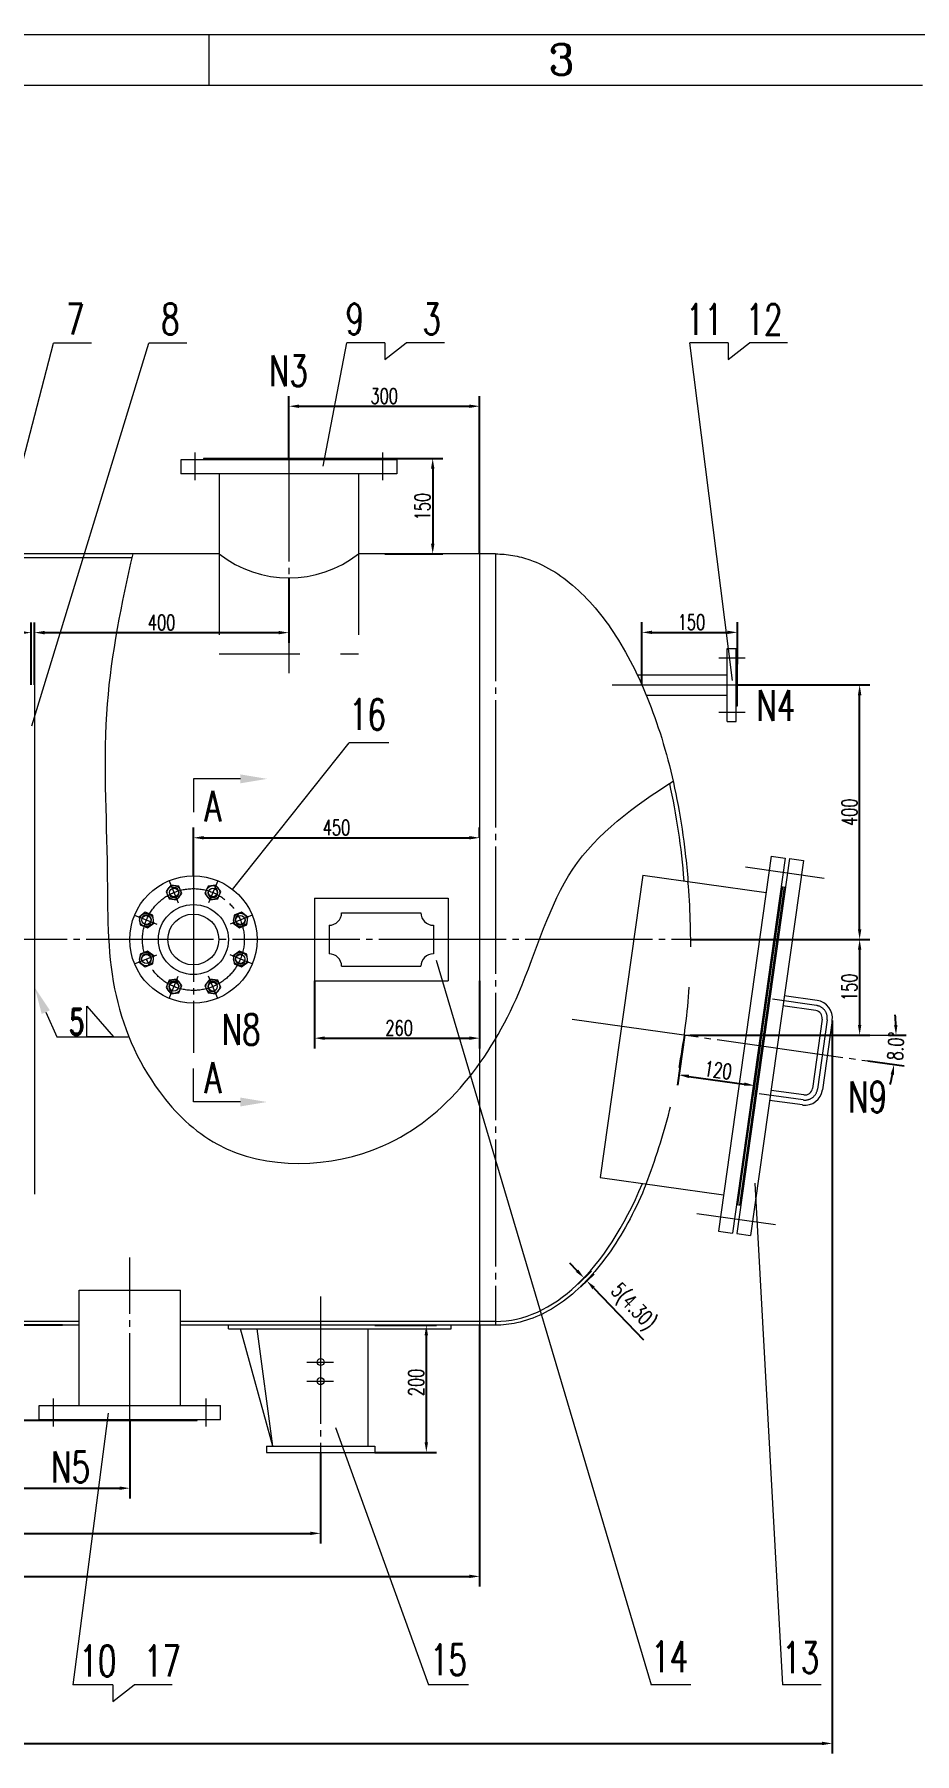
# Model space of a CAD drawing. Header units: inches. Extents: x -16168 to -9448, y -2841 to 1911.
# Drawn here: x -14200 to -12816, y -791 to 1911 of the extents above; entities that cross this region are included whole.
import ezdxf
from ezdxf.enums import TextEntityAlignment as Align

# ---------------------------------------------------------------- set-up
doc = ezdxf.new("R2010")
doc.units = ezdxf.units.IN
doc.header["$LTSCALE"] = 10
doc.header["$MEASUREMENT"] = 0
doc.linetypes.add('CENTER', pattern=[23, 20, -1, 1, -1])
doc.linetypes.add('DASHED', pattern=[19.05, 12.7, -6.35])
doc.layers.get('0').update_dxf_attribs({"lineweight": 18})
for name, color, linetype, lineweight in [('1', 7, 'Continuous', 18), ('4', 2, 'Continuous', 18), ('CENTER', 1, 'CENTER', 18), ('DASHED', 220, 'DASHED', 18), ('DIM', 2, 'Continuous', 18), ('K1', 4, 'Continuous', 18), ('THIN', 2, 'Continuous', 18), ('TT', 5, 'Continuous', 18)]:
    doc.layers.add(name, color=color, linetype=linetype, lineweight=lineweight)
doc.styles.add('DFT', font='romand.shx', dxfattribs={"width": 0.67, "bigfont": 'extfont.shx'})
doc.styles.add('HZ', font='romans.shx', dxfattribs={"width": 0.7, "bigfont": 'hz.shx'})
doc.styles.add('HZTXT', font='romans.shx', dxfattribs={"width": 0.7, "bigfont": 'hztxt.shx'})
doc.styles.add('ROMANC', font='romanc.shx', dxfattribs={"width": 0.7})
doc.dimstyles.new('HZTXT', dxfattribs={"dimtxt": 24, "dimasz": 16, "dimexe": 16, "dimexo": 0, "dimgap": 4, "dimtad": 1, "dimdec": 0, "dimrnd": 1, "dimzin": 0, "dimdsep": 46, "dimtxsty": 'HZTXT', "dimcen": 0, "dimdle": 32, "dimclrd": 7, "dimclre": 7, "dimclrt": 7, "dimadec": 0, "dimazin": 0, "dimtfac": 1, "dimtdec": 0, "dimtofl": 0, "dimtmove": 0, "dimatfit": 0, "dimfxl": 0, "dimtolj": 1, "dimarcsym": 0})
doc.dimstyles.new('HZTXT$2', dxfattribs={"dimtxt": 24, "dimasz": 16, "dimexe": 16, "dimexo": 0, "dimgap": 4, "dimtad": 0, "dimdec": 0, "dimrnd": 1, "dimzin": 0, "dimdsep": 46, "dimtxsty": 'HZTXT', "dimcen": 0, "dimdle": 32, "dimclrd": 7, "dimclre": 7, "dimclrt": 7, "dimadec": 0, "dimazin": 0, "dimtfac": 1, "dimtdec": 0, "dimtofl": 0, "dimtmove": 0, "dimatfit": 0, "dimfxl": 0, "dimtolj": 1, "dimarcsym": 0})

# ---------------------------------------------------------------- blocks, each defined once
blk = doc.blocks.new('*X5')
at = {"layer": 'K1', "ltscale": 2}
for points in [[(-13933.8, 651), (-13933.8, 645.7), (-13949.8, 648.3)], [(-13515.8, 651), (-13515.8, 645.7), (-13499.8, 648.3)]]:
    blk.add_hatch(color=7, dxfattribs=at).paths.add_polyline_path(points, flags=0)
at = {"layer": 'K1', "color": 7, "lineweight": -2, "ltscale": 2}
for p, q in [((-13949.8, 588.8), (-13949.8, 664.3)), ((-13499.8, 648.3), (-13499.8, 664.3)), ((-13933.8, 648.3), (-13515.8, 648.3))]:
    blk.add_line(p, q, dxfattribs=at)
at = {"layer": 'K1', "color": 7, "ltscale": 2, "insert": (-13724.8, 664.3), "char_height": 24, "width": 62.4, "attachment_point": 5, "style": 'HZTXT'}
blk.add_mtext('450', dxfattribs=at)
blk = doc.blocks.new('*X9')
at = {"layer": 'K1', "ltscale": 2}
for points in [[(-12905.1, 872.4), (-12899.7, 872.4), (-12902.4, 888.4)], [(-12905.1, 504.4), (-12899.7, 504.4), (-12902.4, 488.4)]]:
    blk.add_hatch(color=7, dxfattribs=at).paths.add_polyline_path(points, flags=0)
at = {"layer": 'K1', "color": 7, "lineweight": -2, "ltscale": 2}
for p, q in [((-13094.6, 888.4), (-12886.4, 888.4)), ((-12902.4, 504.4), (-12902.4, 872.4)), ((-13008.8, 488.4), (-12886.4, 488.4))]:
    blk.add_line(p, q, dxfattribs=at)
at = {"layer": 'K1', "color": 7, "ltscale": 2, "insert": (-12918.4, 688.4), "char_height": 24, "width": 64.8, "attachment_point": 5, "rotation": 90, "style": 'HZTXT'}
blk.add_mtext('400', dxfattribs=at)
blk = doc.blocks.new('*X13')
at = {"layer": 'K1', "ltscale": 2}
for points in [[(-15033.8, -442.1), (-15033.8, -447.4), (-15049.8, -444.8)], [(-13765.8, -442.1), (-13765.8, -447.4), (-13749.8, -444.8)]]:
    blk.add_hatch(color=7, dxfattribs=at).paths.add_polyline_path(points, flags=0)
at = {"layer": 'K1', "color": 7, "lineweight": -2, "ltscale": 2}
for p, q in [((-15049.8, -317.6), (-15049.8, -460.8)), ((-13749.8, -317.6), (-13749.8, -460.8)), ((-15033.8, -444.8), (-13765.8, -444.8))]:
    blk.add_line(p, q, dxfattribs=at)
at = {"layer": 'K1', "color": 7, "ltscale": 2, "insert": (-14399.8, -428.8), "char_height": 24, "width": 79.2, "attachment_point": 5, "style": 'HZTXT'}
blk.add_mtext('1300', dxfattribs=at)
blk = doc.blocks.new('*X15')
at = {"layer": 'K1', "ltscale": 2}
for points in [[(-15283.8, -509.7), (-15283.8, -515), (-15299.8, -512.4)], [(-13515.8, -509.7), (-13515.8, -515), (-13499.8, -512.4)]]:
    blk.add_hatch(color=7, dxfattribs=at).paths.add_polyline_path(points, flags=0)
at = {"layer": 'K1', "color": 7, "lineweight": -2, "ltscale": 2}
for p, q in [((-15299.8, -117.6), (-15299.8, -528.4)), ((-13499.8, -117.6), (-13499.8, -528.4)), ((-15283.8, -512.4), (-13515.8, -512.4))]:
    blk.add_line(p, q, dxfattribs=at)
at = {"layer": 'K1', "color": 7, "ltscale": 2, "insert": (-14399.8, -496.4), "char_height": 24, "width": 81.6, "attachment_point": 5, "style": 'HZTXT'}
blk.add_mtext('1800', dxfattribs=at)
blk = doc.blocks.new('*X16')
at = {"layer": '4', "ltscale": 2}
for points in [[(-15689, -772.2), (-15689, -777.6), (-15705, -774.9)], [(-12961.5, -772.2), (-12961.5, -777.6), (-12945.5, -774.9)]]:
    blk.add_hatch(color=7, dxfattribs=at).paths.add_polyline_path(points, flags=0)
at = {"layer": '4', "color": 7, "lineweight": -2, "ltscale": 2}
for p, q in [((-12945.5, 361.1), (-12945.5, -790.9)), ((-15705, 55.9), (-15705, -790.9)), ((-15689, -774.9), (-12961.5, -774.9))]:
    blk.add_line(p, q, dxfattribs=at)
at = {"layer": '4', "color": 7, "ltscale": 2, "insert": (-14385.6, -758.9), "char_height": 24, "width": 110.4, "attachment_point": 5, "style": 'HZTXT'}
blk.add_mtext('~2760', dxfattribs=at)
blk = doc.blocks.new('*X24')
at = {"layer": 'K1', "ltscale": 2}
for points in [[(-14633.8, -371.1), (-14633.8, -376.5), (-14649.8, -373.8)], [(-14065.8, -371.1), (-14065.8, -376.5), (-14049.8, -373.8)]]:
    blk.add_hatch(color=7, dxfattribs=at).paths.add_polyline_path(points, flags=0)
at = {"layer": 'K1', "color": 7, "lineweight": -2, "ltscale": 2}
for p, q in [((-14649.8, -267.6), (-14649.8, -389.8)), ((-14049.8, -267.6), (-14049.8, -389.8)), ((-14633.8, -373.8), (-14065.8, -373.8))]:
    blk.add_line(p, q, dxfattribs=at)
at = {"layer": 'K1', "color": 7, "ltscale": 2, "insert": (-14349.8, -357.8), "char_height": 24, "width": 64.8, "attachment_point": 5, "style": 'HZTXT'}
blk.add_mtext('600', dxfattribs=at)
blk = doc.blocks.new('*X28')
at = {"layer": 'K1', "ltscale": 2}
for points in [[(-13170.5, 276.1), (-13171.3, 270.8), (-13186.7, 275.7)], [(-13083.4, 263.8), (-13084.1, 258.5), (-13067.9, 259)]]:
    blk.add_hatch(color=7, dxfattribs=at).paths.add_polyline_path(points, flags=0)
at = {"layer": 'K1', "color": 7, "lineweight": -2, "ltscale": 2}
for p, q in [((-13177.9, 338.2), (-13189, 259.8)), ((-13059.1, 321.5), (-13070.1, 243.1)), ((-13170.9, 273.4), (-13083.7, 261.2))]:
    blk.add_line(p, q, dxfattribs=at)
at = {"layer": 'K1', "color": 7, "ltscale": 2, "insert": (-13125.1, 283.2), "char_height": 24, "width": 63.72, "attachment_point": 5, "rotation": 352, "style": 'HZTXT'}
blk.add_mtext('120', dxfattribs=at)
blk = doc.blocks.new('*X29')
at = {"layer": 'K1', "ltscale": 2}
for points in [[(-12905.1, 472.4), (-12899.7, 472.4), (-12902.4, 488.4)], [(-12905.1, 354.2), (-12899.7, 354.2), (-12902.4, 338.2)]]:
    blk.add_hatch(color=7, dxfattribs=at).paths.add_polyline_path(points, flags=0)
at = {"layer": 'K1', "color": 7, "lineweight": -2, "ltscale": 2}
for p, q in [((-13168.8, 488.4), (-12886.4, 488.4)), ((-12902.4, 472.4), (-12902.4, 354.2)), ((-13168.8, 338.2), (-12886.4, 338.2))]:
    blk.add_line(p, q, dxfattribs=at)
at = {"layer": 'K1', "color": 7, "ltscale": 2, "insert": (-12918.4, 413.3), "char_height": 24, "width": 55.2, "attachment_point": 5, "rotation": 90, "style": 'HZTXT'}
blk.add_mtext('150', dxfattribs=at)
blk = doc.blocks.new('*X36')
at = {"layer": 'K1', "ltscale": 2}
for points in [[(-13783.8, 1329.1), (-13783.8, 1323.8), (-13799.8, 1326.5)], [(-13515.8, 1329.1), (-13515.8, 1323.8), (-13499.8, 1326.5)]]:
    blk.add_hatch(color=7, dxfattribs=at).paths.add_polyline_path(points, flags=0)
at = {"layer": 'K1', "color": 7, "lineweight": -2, "ltscale": 2}
for p, q in [((-13799.8, 1244.4), (-13799.8, 1342.5)), ((-13783.8, 1326.5), (-13515.8, 1326.5)), ((-13499.8, 1094.4), (-13499.8, 1342.5))]:
    blk.add_line(p, q, dxfattribs=at)
at = {"layer": 'K1', "color": 7, "ltscale": 2, "insert": (-13649.8, 1342.5), "char_height": 24, "width": 62.4, "attachment_point": 5, "style": 'HZTXT'}
blk.add_mtext('300', dxfattribs=at)
blk = doc.blocks.new('*X37')
at = {"layer": 'K1', "ltscale": 2}
for points in [[(-14220.8, 973.4), (-14220.8, 968), (-14204.8, 970.7)], [(-14183.8, 973.4), (-14183.8, 968), (-14199.8, 970.7)]]:
    blk.add_hatch(color=7, dxfattribs=at).paths.add_polyline_path(points, flags=0)
at = {"layer": 'K1', "color": 7, "lineweight": -2, "ltscale": 2}
for p, q in [((-14204.8, 888.4), (-14204.8, 986.7)), ((-14199.8, 888.4), (-14199.8, 986.7)), ((-14220.8, 970.7), (-14256, 970.7)), ((-14183.8, 970.7), (-14167.8, 970.7))]:
    blk.add_line(p, q, dxfattribs=at)
at = {"layer": 'K1', "color": 7, "ltscale": 2, "insert": (-14246.4, 986.7), "char_height": 24, "width": 14.4, "attachment_point": 5, "style": 'HZTXT'}
blk.add_mtext('5', dxfattribs=at)
blk = doc.blocks.new('*X38')
at = {"layer": 'K1', "ltscale": 2}
for points in [[(-14183.8, 973.4), (-14183.8, 968), (-14199.8, 970.7)], [(-13815.8, 973.4), (-13815.8, 968), (-13799.8, 970.7)]]:
    blk.add_hatch(color=7, dxfattribs=at).paths.add_polyline_path(points, flags=0)
at = {"layer": 'K1', "color": 7, "lineweight": -2, "ltscale": 2}
for p, q in [((-13799.8, 1056.7), (-13799.8, 954.7)), ((-14199.8, 889.4), (-14199.8, 986.7)), ((-14183.8, 970.7), (-13815.8, 970.7))]:
    blk.add_line(p, q, dxfattribs=at)
at = {"layer": 'K1', "color": 7, "ltscale": 2, "insert": (-13999.8, 986.7), "char_height": 24, "width": 64.8, "attachment_point": 5, "style": 'HZTXT'}
blk.add_mtext('400', dxfattribs=at)
blk = doc.blocks.new('*X39')
at = {"layer": 'K1', "ltscale": 2}
for points in [[(-13228.6, 973.8), (-13228.6, 968.4), (-13244.6, 971.1)], [(-13110.6, 973.8), (-13110.6, 968.4), (-13094.6, 971.1)]]:
    blk.add_hatch(color=7, dxfattribs=at).paths.add_polyline_path(points, flags=0)
at = {"layer": 'K1', "color": 7, "lineweight": -2, "ltscale": 2}
for p, q in [((-13244.6, 888.4), (-13244.6, 987.1)), ((-13094.6, 920.9), (-13094.6, 987.1)), ((-13228.6, 971.1), (-13110.6, 971.1))]:
    blk.add_line(p, q, dxfattribs=at)
at = {"layer": 'K1', "color": 7, "ltscale": 2, "insert": (-13166.8, 987.1), "char_height": 24, "width": 55.2, "attachment_point": 5, "style": 'HZTXT'}
blk.add_mtext('150', dxfattribs=at)
blk = doc.blocks.new('*X54')
at = {"linetype": 'Continuous', "ltscale": 2}
for points in [[(-13344.8, -30.1), (-13348.6, -33.8), (-13335.6, -43.5)], [(-13318.5, -57.5), (-13322.3, -61.2), (-13331.5, -47.8)]]:
    blk.add_hatch(color=7, dxfattribs=at).paths.add_polyline_path(points, flags=0)
at = {"color": 7, "linetype": 'Continuous', "lineweight": -2, "ltscale": 2}
for p, q in [((-13346.7, -32), (-13357.8, -20.4)), ((-13345.1, -52.6), (-13324.1, -32.4)), ((-13340.9, -56.9), (-13319.9, -36.8)), ((-13320.4, -59.4), (-13242.3, -140.8))]:
    blk.add_line(p, q, dxfattribs=at)
at = {"color": 7, "linetype": 'Continuous', "ltscale": 2, "insert": (-13259.7, -90.4), "char_height": 24, "width": 115.2, "attachment_point": 5, "rotation": 313.8148, "style": 'HZTXT'}
blk.add_mtext('5(4.30)', dxfattribs=at)
blk = doc.blocks.new('*X68')
at = {"linetype": 'Continuous', "ltscale": 2}
for points in [[(-13576.3, 1228.4), (-13570.9, 1228.4), (-13573.6, 1244.4)], [(-13576.3, 1110.4), (-13570.9, 1110.4), (-13573.6, 1094.4)]]:
    blk.add_hatch(color=7, dxfattribs=at).paths.add_polyline_path(points, flags=0)
at = {"color": 7, "linetype": 'Continuous', "lineweight": -2, "ltscale": 2}
for p, q in [((-13665.8, 1244.4), (-13557.6, 1244.4)), ((-13573.6, 1228.4), (-13573.6, 1110.4)), ((-13648.9, 1094.4), (-13557.6, 1094.4))]:
    blk.add_line(p, q, dxfattribs=at)
at = {"color": 7, "linetype": 'Continuous', "ltscale": 2, "insert": (-13589.6, 1168.7), "char_height": 24, "width": 55.2, "attachment_point": 5, "rotation": 90, "style": 'HZTXT'}
blk.add_mtext('150', dxfattribs=at)
blk = doc.blocks.new('*X70')
at = {"linetype": 'Continuous', "ltscale": 2}
for points in [[(-14221.8, -133.6), (-14216.5, -133.6), (-14219.1, -117.6)], [(-14221.8, -251.6), (-14216.5, -251.6), (-14219.1, -267.6)]]:
    blk.add_hatch(color=7, dxfattribs=at).paths.add_polyline_path(points, flags=0)
at = {"color": 7, "linetype": 'Continuous', "lineweight": -2, "ltscale": 2}
for p, q in [((-14155.8, -117.6), (-14235.1, -117.6)), ((-14219.1, -251.6), (-14219.1, -133.6)), ((-14155.8, -267.6), (-14235.1, -267.6))]:
    blk.add_line(p, q, dxfattribs=at)
at = {"color": 7, "linetype": 'Continuous', "ltscale": 2, "insert": (-14235.1, -175.4), "char_height": 24, "width": 55.2, "attachment_point": 5, "rotation": 90, "style": 'HZTXT'}
blk.add_mtext('150', dxfattribs=at)
blk = doc.blocks.new('*X72')
at = {"linetype": 'Continuous', "ltscale": 2}
for points in [[(-13586.3, -133.6), (-13581, -133.6), (-13583.6, -117.6)], [(-13586.3, -301.6), (-13581, -301.6), (-13583.6, -317.6)]]:
    blk.add_hatch(color=7, dxfattribs=at).paths.add_polyline_path(points, flags=0)
at = {"color": 7, "linetype": 'Continuous', "lineweight": -2, "ltscale": 2}
for p, q in [((-13664.8, -117.6), (-13567.6, -117.6)), ((-13583.6, -301.6), (-13583.6, -133.6)), ((-13664.8, -317.6), (-13567.6, -317.6))]:
    blk.add_line(p, q, dxfattribs=at)
at = {"color": 7, "linetype": 'Continuous', "ltscale": 2, "insert": (-13599.6, -207.6), "char_height": 24, "width": 64.8, "attachment_point": 5, "rotation": 90, "style": 'HZTXT'}
blk.add_mtext('200', dxfattribs=at)
blk = doc.blocks.new('*X74')
at = {"linetype": 'Continuous', "ltscale": 2}
for points in [[(-13743.4, 336.1), (-13743.4, 330.7), (-13759.4, 333.4)], [(-13515.8, 336.1), (-13515.8, 330.7), (-13499.8, 333.4)]]:
    blk.add_hatch(color=7, dxfattribs=at).paths.add_polyline_path(points, flags=0)
at = {"color": 7, "linetype": 'Continuous', "lineweight": -2, "ltscale": 2}
for p, q in [((-13759.4, 423.4), (-13759.4, 317.4)), ((-13499.8, 423.4), (-13499.8, 317.4)), ((-13743.4, 333.4), (-13515.8, 333.4))]:
    blk.add_line(p, q, dxfattribs=at)
at = {"color": 7, "linetype": 'Continuous', "ltscale": 2, "insert": (-13626.4, 349.4), "char_height": 24, "width": 64.8, "attachment_point": 5, "style": 'HZTXT'}
blk.add_mtext('260', dxfattribs=at)
blk = doc.blocks.new('*X75')
at = {"linetype": 'Continuous', "ltscale": 2}
for points in [[(-12842.9, 354.3), (-12848.2, 354.2), (-12845.2, 338.2)], [(-12853.7, 276.6), (-12848.4, 275.7), (-12848.4, 291.9)]]:
    blk.add_hatch(color=7, dxfattribs=at).paths.add_polyline_path(points, flags=0)
at = {"color": 7, "linetype": 'Continuous', "lineweight": -2, "ltscale": 2}
for p, q in [((-12856.9, 338.2), (-12829.2, 338.2)), ((-12889.3, 297.7), (-12832.6, 289.7))]:
    blk.add_line(p, q, dxfattribs=at)
for start, end in [(2.7552, 5.5104), (346.4896, 349.2448)]:
    blk.add_arc((-13177.9, 338.2), 332.8, start, end, dxfattribs=at)
at = {"color": 7, "linetype": 'Continuous', "ltscale": 2, "insert": (-12845.6, 320.9), "char_height": 24, "width": 64.8, "attachment_point": 5, "rotation": 87.0078, "style": 'HZTXT'}
blk.add_mtext('8.0%%D', dxfattribs=at)

msp = doc.modelspace()

# ---------------------------------------------------------------- hatches: boundary and pattern name
at = {"layer": 'DIM'}
for points in [[(-13875.9, 733.9), (-13875.9, 747.9), (-13833.9, 740.9)], [(-13875.9, 240.1), (-13875.9, 226.1), (-13833.9, 233.1)]]:
    msp.add_hatch(color=256, dxfattribs=at).paths.add_polyline_path(points, flags=0)
at = {"layer": 'THIN'}
msp.add_hatch(color=256, dxfattribs=at).paths.add_polyline_path([(-14188.3, 371.4), (-14175.5, 377.2), (-14199.1, 412.6)], flags=0)

# ---------------------------------------------------------------- linework, layer by layer
for p, q in [((-13925.1, 1830.8), (-13925.1, 1910.8)), ((-14164.5, 335.7), (-14052.2, 335.7))]:
    msp.add_line(p, q)
at = {"color": 5}
msp.add_line((-15967.8, 1830.8), (-12803.7, 1830.8), dxfattribs=at)
at = {"linetype": 'Continuous', "ltscale": 2}
for p, q in [((-14412.6, 491.1), (-14170, 1425.5)), ((-14204, 824), (-14020.1, 1425.5)), ((-14110, 1425.5), (-14170, 1425.5)), ((-13960.1, 1425.5), (-14020.1, 1425.5)), ((-13745.9, 1232.4), (-13708.8, 1426.1)), ((-13648.8, 1426.1), (-13708.8, 1426.1)), ((-13648.8, 1399.9), (-13615.2, 1426.1)), ((-13648.8, 1426.1), (-13648.8, 1399.9)), ((-13555.2, 1426.1), (-13615.2, 1426.1)), ((-13102.1, 895.3), (-13169.3, 1426.1)), ((-13109.3, 1426.1), (-13169.3, 1426.1)), ((-13109.3, 1399.9), (-13075.7, 1426.1)), ((-13109.3, 1426.1), (-13109.3, 1399.9)), ((-13015.7, 1426.1), (-13075.7, 1426.1)), ((-13888.1, 567.1), (-13705.1, 797.6)), ((-13642.8, 797.6), (-13705.1, 797.6)), ((-13568.4, 455.9), (-13230, -682.9)), ((-13177.9, 338.2), (-12856.9, 338.2)), ((-13067.2, 105.8), (-13023.7, -682.9)), ((-14083.9, -256), (-14139.4, -682.9)), ((-13726.4, -278.6), (-13580.1, -682.9)), ((-14076.7, -682.9), (-14139.4, -682.9)), ((-14076.7, -709.1), (-14043.1, -682.9)), ((-14076.7, -682.9), (-14076.7, -709.1)), ((-13983.1, -682.9), (-14043.1, -682.9)), ((-13517.3, -682.9), (-13580.1, -682.9)), ((-13167.8, -682.9), (-13230, -682.9)), ((-12962.9, -682.9), (-13023.7, -682.9))]:
    msp.add_line(p, q, dxfattribs=at)
msp.add_lwpolyline([(-14117.2, 335.7), (-14117.2, 383.7), (-14075.2, 335.7), (-14117.2, 335.7)])
at = {"layer": '1', "color": 7, "linetype": 'Continuous'}
msp.add_line((-16167.8, 1910.8), (-9447.8, 1910.8), dxfattribs=at)
at = {"layer": 'CENTER'}
for p, q in [((-13799.8, 1282.7), (-13799.8, 906.9)), ((-13947.3, 1253.8), (-13947.3, 1210.4)), ((-13652.3, 1253.8), (-13652.3, 1210.4)), ((-13474.8, 1094.4), (-13474.8, -117.6)), ((-13123.7, 930.9), (-13082.4, 930.9)), ((-13291.6, 888.4), (-13060.6, 888.4)), ((-13123.7, 845.9), (-13082.4, 845.9)), ((-13949.8, 621.9), (-13949.8, 310.6)), ((-13081.9, 602.5), (-12958.4, 585.1)), ((-13988.1, 580.8), (-13973.7, 546)), ((-13911.6, 580.8), (-13926, 546)), ((-14042.2, 526.7), (-14007.4, 512.3)), ((-13857.4, 526.7), (-13892.2, 512.3)), ((-12998.2, 488.4), (-15769.3, 488.4)), ((-14042.2, 450.2), (-14007.4, 464.6)), ((-13857.4, 450.2), (-13892.2, 464.6)), ((-13988.1, 396), (-13973.7, 430.8)), ((-13911.6, 396), (-13926, 430.8)), ((-12970.4, 384.8), (-13039.5, 394.5)), ((-13354.4, 363.1), (-12889.3, 297.7)), ((-12953.4, 362.2), (-12968.7, 253.3)), ((-12991.3, 236.3), (-13060.4, 246)), ((-13158.5, 57.8), (-13034.9, 40.4)), ((-14049.8, -330), (-14049.8, -11.5)), ((-13749.8, -72.4), (-13749.8, -382.8)), ((-13771.5, -175.6), (-13729.3, -175.6)), ((-13771.5, -205.6), (-13729.3, -205.6)), ((-14169.8, -276.6), (-14169.8, -233)), ((-13929.8, -276.6), (-13929.8, -233))]:
    msp.add_line(p, q, dxfattribs=at)
msp.add_circle((-13949.8, 488.4), 80, dxfattribs=at)
for centre, start, end in [((-12973.2, 365), 352, 82), ((-12988.5, 256.1), 262, 352)]:
    msp.add_arc(centre, 20, start, end, dxfattribs=at)
at = {"layer": 'DASHED'}
for p, q in [((-13909.3, 1094.4), (-13909.3, 937.4)), ((-13690.3, 1094.4), (-13690.3, 937.4)), ((-13909.3, 937.4), (-13690.3, 937.4))]:
    msp.add_line(p, q, dxfattribs=at)
msp.add_arc((-14232.4, 483.7), 1064.4, 339.1198, 5.1813, dxfattribs=at)
at = {"layer": 'DIM'}
for p, q in [((-13875.9, 740.9), (-13949.9, 740.9)), ((-13949.9, 740.9), (-13949.9, 688.4)), ((-13949.9, 233.1), (-13949.9, 285.5)), ((-13875.9, 233.1), (-13949.9, 233.1))]:
    msp.add_line(p, q, dxfattribs=at)
at = {"layer": 'DIM', "color": 7}
msp.add_open_spline([(-14045.2, 1094.4), (-14062.7, 1016.2), (-14097.2, 851.8), (-14082.5, 622.2), (-14087.1, 412.3), (-14022.1, 258.3), (-13884, 124.1), (-13607, 131.9), (-13436.8, 364.9), (-13373.2, 612.9), (-13257.5, 697.8), (-13195.7, 737.2)], degree=3, knots=[0, 0, 0, 0, 40468.631611, 84971.232236, 116330.886832, 146165.295776, 166958.09876, 211024.530928, 265420.5658, 301419.673495, 337189.12567, 337189.12567, 337189.12567, 337189.12567], dxfattribs=at)
at = {"layer": 'K1'}
for p, q in [((-13665.8, 1244.4), (-13933.8, 1244.4)), ((-13933.8, 1244.4), (-13933.8, 1242.4)), ((-13665.8, 1244.4), (-13665.8, 1242.4)), ((-13629.8, 1242.4), (-13969.8, 1242.4)), ((-13969.8, 1242.4), (-13969.8, 1220.4)), ((-13629.8, 1220.4), (-13969.8, 1220.4)), ((-13909.3, 1220.4), (-13909.3, 1094.4)), ((-13690.3, 1220.4), (-13690.3, 1094.4)), ((-13629.8, 1242.4), (-13629.8, 1220.4)), ((-13909.3, 1094.4), (-14455.3, 1094.4)), ((-14046.5, 1088.4), (-14455.3, 1088.4)), ((-13474.8, 1094.4), (-13690.3, 1094.4)), ((-13499.8, 1094.4), (-13499.8, -117.6)), ((-13110.6, 830.9), (-13110.6, 945.9)), ((-13110.6, 945.9), (-13096.6, 945.9)), ((-13096.6, 830.9), (-13096.6, 945.9)), ((-13096.6, 920.9), (-13094.6, 920.9)), ((-13094.6, 855.9), (-13094.6, 920.9)), ((-13250.8, 904.4), (-13110.6, 904.4)), ((-14199.8, 888.4), (-14199.8, 88.4)), ((-13237.8, 872.4), (-13110.6, 872.4)), ((-13096.6, 855.9), (-13094.6, 855.9)), ((-13110.6, 830.9), (-13096.6, 830.9)), ((-13041.4, 619.5), (-13124.3, 30.3)), ((-13019.7, 616.4), (-13102.5, 27.2)), ((-13012.7, 615.5), (-13095.5, 26.2)), ((-12990.9, 612.4), (-13073.8, 23.2)), ((-13041.4, 619.5), (-13019.7, 616.4)), ((-13012.7, 615.5), (-12990.9, 612.4)), ((-13243.5, 589.8), (-13310.3, 114.5)), ((-13243.5, 589.8), (-13049.5, 562.5)), ((-13023.9, 571.6), (-13094.2, 71.5)), ((-13021, 571.2), (-13091.3, 71.1)), ((-13025.9, 571.9), (-13019, 570.9)), ((-13759.4, 553.4), (-13759.4, 423.4)), ((-13759.4, 553.4), (-13549.4, 553.4)), ((-13549.4, 553.4), (-13549.4, 423.4)), ((-13716.9, 530.4), (-13592, 530.4)), ((-13736.4, 510.9), (-13736.4, 466)), ((-13572.4, 510.9), (-13572.4, 466)), ((-13716.9, 446.4), (-13592, 446.4)), ((-13759.4, 423.4), (-13549.4, 423.4)), ((-12971.5, 376.9), (-13023, 384.1)), ((-12969.3, 392.7), (-13020.8, 400)), ((-12961.3, 363.3), (-12976.6, 254.4)), ((-12945.5, 361.1), (-12960.8, 252.2)), ((-12990.2, 244.2), (-13041.7, 251.4)), ((-12992.4, 228.4), (-13043.9, 235.6)), ((-13310.3, 114.5), (-13116.3, 87.2)), ((-13096.2, 71.8), (-13089.3, 70.8)), ((-13124.3, 30.3), (-13102.5, 27.2)), ((-13095.5, 26.2), (-13073.8, 23.2)), ((-14129.3, -62.6), (-13970.3, -62.6)), ((-14129.3, -243.6), (-14129.3, -62.6)), ((-13970.3, -243.6), (-13970.3, -62.6)), ((-14129.3, -111.6), (-14570.3, -111.6)), ((-14129.3, -117.6), (-14570.3, -117.6)), ((-13474.8, -111.6), (-13970.3, -111.6)), ((-13474.8, -117.6), (-13970.3, -117.6)), ((-13894.8, -123.6), (-13894.8, -117.6)), ((-13894.8, -123.6), (-13544.8, -123.6)), ((-13824.8, -307.6), (-13876, -123.6)), ((-13824.8, -307.6), (-13849.5, -123.6)), ((-13674.8, -307.6), (-13674.8, -123.6)), ((-13544.8, -123.6), (-13544.8, -117.6)), ((-14192.3, -243.6), (-13907.3, -243.6)), ((-14192.3, -265.6), (-14192.3, -243.6)), ((-14192.3, -265.6), (-13907.3, -265.6)), ((-14155.8, -267.6), (-14155.8, -265.6)), ((-14155.8, -267.6), (-13943.8, -267.6)), ((-13943.8, -267.6), (-13943.8, -265.6)), ((-13907.3, -265.6), (-13907.3, -243.6)), ((-13834.8, -307.6), (-13664.8, -307.6)), ((-13834.8, -307.6), (-13834.8, -317.6)), ((-13834.8, -317.6), (-13664.8, -317.6)), ((-13664.8, -307.6), (-13664.8, -317.6))]:
    msp.add_line(p, q, dxfattribs=at)
for points in [[(-13985.2, 573.8), (-13992.8, 564), (-13988, 552.4), (-13975.7, 550.8), (-13968.1, 560.7), (-13972.8, 572.2)], [(-13914.4, 573.8), (-13926.8, 572.2), (-13931.6, 560.7), (-13924, 550.8), (-13911.6, 552.4), (-13906.9, 564)], [(-14035.2, 523.8), (-14033.6, 511.4), (-14022.1, 506.7), (-14012.2, 514.3), (-14013.8, 526.6), (-14025.4, 531.4)], [(-13864.4, 523.8), (-13874.3, 531.4), (-13885.8, 526.6), (-13887.4, 514.3), (-13877.5, 506.7), (-13866, 511.4)], [(-14035.2, 453), (-14025.4, 445.4), (-14013.8, 450.2), (-14012.2, 462.6), (-14022.1, 470.2), (-14033.6, 465.4)], [(-13864.4, 453), (-13866, 465.4), (-13877.5, 470.2), (-13887.4, 462.6), (-13885.8, 450.2), (-13874.3, 445.4)], [(-13985.2, 403), (-13972.8, 404.6), (-13968.1, 416.1), (-13975.7, 426), (-13988, 424.4), (-13992.8, 412.9)], [(-13914.4, 403), (-13906.9, 412.9), (-13911.6, 424.4), (-13924, 426), (-13931.6, 416.1), (-13926.8, 404.6)]]:
    msp.add_lwpolyline(points, close=True, dxfattribs=at)
for centre, radius in [((-13949.8, 488.4), 100), ((-13980.4, 562.3), 10.8), ((-13980.4, 562.3), 7), ((-13919.2, 562.3), 10.8), ((-13919.2, 562.3), 7), ((-13949.8, 488.4), 55), ((-14023.7, 519), 10.8), ((-14023.7, 519), 7), ((-13949.8, 488.4), 40), ((-13875.9, 519), 10.8), ((-13875.9, 519), 7), ((-14023.7, 457.8), 10.8), ((-14023.7, 457.8), 7), ((-13875.9, 457.8), 10.8), ((-13875.9, 457.8), 7), ((-13980.4, 414.5), 10.8), ((-13980.4, 414.5), 7), ((-13919.2, 414.5), 10.8), ((-13919.2, 414.5), 7), ((-13749.8, -175.6), 5.5), ((-13749.8, -205.6), 5.5)]:
    msp.add_circle(centre, radius, dxfattribs=at)
for centre, radius, start, end in [((-13799.8, 1234.6), 177.9, 232.0035, 307.9965), ((-13980.4, 562.3), 8, 205.366, 112.5), ((-13919.2, 562.3), 8, 160.366, 67.5), ((-14023.7, 519), 8, 250.366, 157.5), ((-13875.9, 519), 8, 115.366, 22.5), ((-13736.4, 530.4), 19.6, 270, 0), ((-13572.4, 530.4), 19.6, 180, 270), ((-14023.7, 457.8), 8, 295.366, 202.5), ((-13875.9, 457.8), 8, 70.366, 337.5), ((-13736.4, 446.4), 19.6, 0, 90), ((-13572.4, 446.4), 19.6, 90, 180), ((-13980.4, 414.5), 8, 340.366, 247.5), ((-13919.2, 414.5), 8, 25.366, 292.5), ((-12973.2, 365), 28, 352, 82), ((-12973.2, 365), 12, 352, 82), ((-12988.5, 256.1), 28, 262, 352), ((-12988.5, 256.1), 12, 262, 352)]:
    msp.add_arc(centre, radius, start, end, dxfattribs=at)
for start_param, end_param in [(4.866752, 5.133717), (3.141593, 4.019525)]:
    msp.add_ellipse((-13474.8, 488.4), major_axis=(0, 600), ratio=0.5, start_param=start_param, end_param=end_param, dxfattribs=at)
for points, knots in [([(-13474.8, 1094.4), (-13465.8, 1094.4), (-13456.7, 1093.6), (-13438.7, 1090.5), (-13429.7, 1088.1), (-13407.6, 1080.4), (-13394.6, 1074), (-13369.1, 1058), (-13356.6, 1048.3), (-13332.5, 1026), (-13320.9, 1013.3), (-13298.6, 985.1), (-13287.9, 969.5), (-13267.7, 935.9), (-13258.1, 917.8), (-13240.3, 879.2), (-13232, 858.8), (-13216.9, 816.1), (-13210, 793.7), (-13197.7, 747.5), (-13192.4, 723.6), (-13183.2, 674.6), (-13179.5, 649.5), (-13174.9, 609.4), (-13173.4, 594.6), (-13172.3, 579.8)], [0, 0, 0, 0, 25979.279096, 25979.279096, 51958.558191, 51958.558191, 90762.933183, 90762.933183, 129567.308174, 129567.308174, 168371.683165, 168371.683165, 207176.058156, 207176.058156, 245980.433148, 245980.433148, 284784.808139, 284784.808139, 323589.18313, 323589.18313, 362393.558121, 362393.558121, 401197.933112, 401197.933112, 423476.047721, 423476.047721, 423476.047721, 423476.047721]), ([(-13237.9, 104.3), (-13245.8, 85.1), (-13254.3, 66.9), (-13272.9, 31.7), (-13283, 14.8), (-13304.4, -16.1), (-13315.6, -30.2), (-13338.8, -55.5), (-13350.9, -66.7), (-13375.8, -85.8), (-13388.5, -93.8), (-13414.6, -106.4), (-13427.9, -111.1), (-13452.4, -116.4), (-13463.6, -117.6), (-13474.8, -117.6)], [0, 0, 0, 0, 34384.860465, 34384.860465, 70607.504904, 70607.504904, 106830.149343, 106830.149343, 143052.793782, 143052.793782, 179275.43822, 179275.43822, 215498.082659, 215498.082659, 245491.890035, 245491.890035, 245491.890035, 245491.890035])]:
    msp.add_open_spline(points, degree=3, knots=knots, dxfattribs=at)
at = {"layer": 'THIN'}
msp.add_line((-14181.9, 374.3), (-14164.5, 335.7), dxfattribs=at)

# ---------------------------------------------------------------- texts
at = {"style": 'ROMANC'}
msp.add_text('3', height=48, dxfattribs=at).set_placement((-13391.7, 1847.5))
at = {"layer": '4', "style": 'HZ', "width": 0.7}
for s, p in [('7', (-14135.5, 1463.3)), ('8', (-13986.2, 1463.5)), ('9', (-13696.1, 1463.5)), ('3', (-13575.1, 1463.5)), ('11', (-13146.6, 1462.7)), ('12', (-13052.7, 1462.7)), ('16', (-13676.1, 842)), ('10', (-14099.9, -645.2)), ('17', (-13998.6, -645.2)), ('15', (-13548.8, -643.4)), ('14', (-13201, -638.5)), ('13', (-12995.1, -640))]:
    msp.add_text(s, height=48.5, dxfattribs=at).set_placement(p, align=Align.MIDDLE_CENTER)
for s, p in [('N3', (-13831, 1357.9)), ('N4', (-13064.5, 832)), ('A', (-13932.2, 673.8)), ('N8', (-13905.3, 322.8)), ('A', (-13932.2, 247.1)), ('N9', (-12920.3, 216.8)), ('N5', (-14173.3, -364.7))]:
    msp.add_text(s, height=48.5, dxfattribs=at).set_placement(p)
at = {"layer": 'TT', "style": 'DFT', "width": 0.67}
msp.add_text('5', height=42, dxfattribs=at).set_placement((-14145.4, 338.1))

# ---------------------------------------------------------------- dimensions: what is measured, and where the dimension line sits
at = {"linetype": 'Continuous', "ltscale": 2}
for base, p1, p2, picture, middle in [((-13573.6, 1094.4), (-13665.8, 1244.4), (-13648.9, 1094.4), '*X68', (-13573.6, 1168.7)), ((-14219.1, -117.6), (-14155.8, -267.6), (-14155.8, -117.6), '*X70', (-14219.1, -175.4)), ((-13583.6, -117.6), (-13664.8, -317.6), (-13664.8, -117.6), '*X72', (-13583.6, -207.6))]:
    dim = msp.add_linear_dim(base=base, p1=p1, p2=p2, angle=90, dimstyle='HZTXT', override={"dimscale": 1, "dimsah": 1, "dimtzin": 0}, dxfattribs=at)
    dim.commit()
    dim.dimension.update_dxf_attribs({"geometry": picture, "text_midpoint": middle, "dimtype": 160})
dim = msp.add_linear_dim(base=(-13499.8, 333.4), p1=(-13759.4, 423.4), p2=(-13499.8, 423.4), dimstyle='HZTXT', override={"dimscale": 1, "dimsah": 1, "dimtzin": 0}, dxfattribs=at)
dim.commit()
dim.dimension.update_dxf_attribs({"geometry": '*X74', "text_midpoint": (-13626.4, 333.4), "dimtype": 160})
dim = msp.add_angular_dim_2l(base=(-12845.6, 320.9), line1=((-13354.4, 363.1), (-12889.3, 297.7)), line2=((-13177.9, 338.2), (-12856.9, 338.2)), dimstyle='HZTXT$2', override={"dimscale": 1, "dimtad": 0, "dimtih": 1, "dimtoh": 1, "dimsah": 1, "dimadec": 1, "dimtdec": 1, "dimtzin": 0}, dxfattribs=at)
dim.commit()
dim.dimension.update_dxf_attribs({"geometry": '*X75', "text_midpoint": (-12845.6, 320.9), "dimtype": 162})
dim = msp.add_linear_dim(base=(-13331.5, -47.8), p1=(-13345.1, -52.6), p2=(-13340.9, -56.9), angle=313.8148, text='5(4.30)', dimstyle='HZTXT', override={"dimscale": 1, "dimsah": 1, "dimtzin": 0}, dxfattribs=at)
dim.commit()
dim.dimension.update_dxf_attribs({"geometry": '*X54', "text_midpoint": (-13275.8, -105.8), "dimtype": 160})
at = {"layer": '4'}
dim = msp.add_linear_dim(base=(-12945.4721, -774.8962), p1=(-15704.9934, 55.9186), p2=(-12945.4721, 361.1169), text='~<>', dimstyle='HZTXT', override={"dimscale": 1, "dimsah": 1, "dimtzin": 0}, dxfattribs=at)
dim.commit()
dim.dimension.update_dxf_attribs({"geometry": '*X16', "text_midpoint": (-14385.5841, -774.8962), "dimtype": 160})
at = {"layer": 'K1'}
for base, p1, p2, picture, middle in [((-13499.8, 1326.5), (-13799.8, 1244.4), (-13499.8, 1094.4), '*X36', (-13649.8, 1342.5)), ((-13799.8, 970.7), (-14199.8, 889.4), (-13799.8, 1056.7), '*X38', (-13999.8, 986.7)), ((-14204.8, 970.7), (-14199.8, 888.4), (-14204.8, 888.4), '*X37', (-14246.4, 986.7)), ((-13499.8, 648.3), (-13949.8, 588.8), (-13499.8, 648.3), '*X5', (-13724.8, 664.3)), ((-13499.8, -512.4), (-15299.8, -117.6), (-13499.8, -117.6), '*X15', (-14399.8, -496.4)), ((-14049.8, -373.8), (-14649.8, -267.6), (-14049.8, -267.6), '*X24', (-14349.8, -357.8)), ((-13749.8, -444.8), (-15049.8, -317.6), (-13749.8, -317.6), '*X13', (-14399.8, -428.8))]:
    dim = msp.add_linear_dim(base=base, p1=p1, p2=p2, dimstyle='HZTXT', override={"dimscale": 1, "dimsah": 1, "dimtzin": 0}, dxfattribs=at)
    dim.commit()
    dim.dimension.update_dxf_attribs({"geometry": picture, "text_midpoint": middle})
dim = msp.add_linear_dim(base=(-13094.6, 971.1), p1=(-13244.6, 888.4), p2=(-13094.6, 920.9), dimstyle='HZTXT', override={"dimscale": 1, "dimsah": 1, "dimtzin": 0}, dxfattribs=at)
dim.commit()
dim.dimension.update_dxf_attribs({"geometry": '*X39', "text_midpoint": (-13166.8, 971.1), "dimtype": 160})
for base, p1, p2, angle, picture, middle in [((-12902.4, 888.4), (-13008.8, 488.4), (-13094.6, 888.4), 90, '*X9', (-12918.4, 688.4)), ((-12902.4, 338.2), (-13168.8, 488.4), (-13168.8, 338.2), 90, '*X29', (-12918.4, 413.3)), ((-13067.9, 259), (-13177.9, 338.2), (-13059.1, 321.5), 352, '*X28', (-13125.1, 283.2))]:
    dim = msp.add_linear_dim(base=base, p1=p1, p2=p2, angle=angle, dimstyle='HZTXT', override={"dimscale": 1, "dimsah": 1, "dimtzin": 0}, dxfattribs=at)
    dim.commit()
    dim.dimension.update_dxf_attribs({"geometry": picture, "text_midpoint": middle})

doc.saveas('drawing.dxf')
